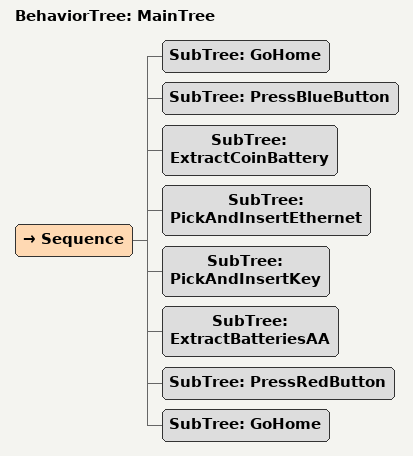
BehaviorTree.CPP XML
<?xml version="1.0"?>
<root main_tree_to_execute = "MainTree" >

<include path="go_home.xml"/>
<include path="press_blue_button.xml"/>
<include path="press_red_button.xml" />
<include path="pick_and_insert_key.xml"/>
<include path="pick_and_insert_ethernet.xml"/>
<include path="remove_and_insert_batteries_AA.xml"/>
<include path="extract_batteries_AA.xml"/>
<include path="pick_first_battery.xml"/>
<include path="pick_second_battery.xml"/>
<include path="insert_second_battery.xml"/>
<include path="insert_first_battery.xml"/>
<include path="extract_coin_battery.xml"/>

  <BehaviorTree ID="MainTree">
    <Sequence>
      <SubTree ID='GoHome'/>
      <SubTree ID="PressBlueButton"/>
      <SubTree ID='ExtractCoinBattery'/>
      <SubTree ID='PickAndInsertEthernet'/>
      <SubTree ID='PickAndInsertKey'/>
      <SubTree ID='ExtractBatteriesAA'/>
      <SubTree ID='PressRedButton'/>
      <SubTree ID='GoHome'/>
    </Sequence>
  </BehaviorTree>

</root>
